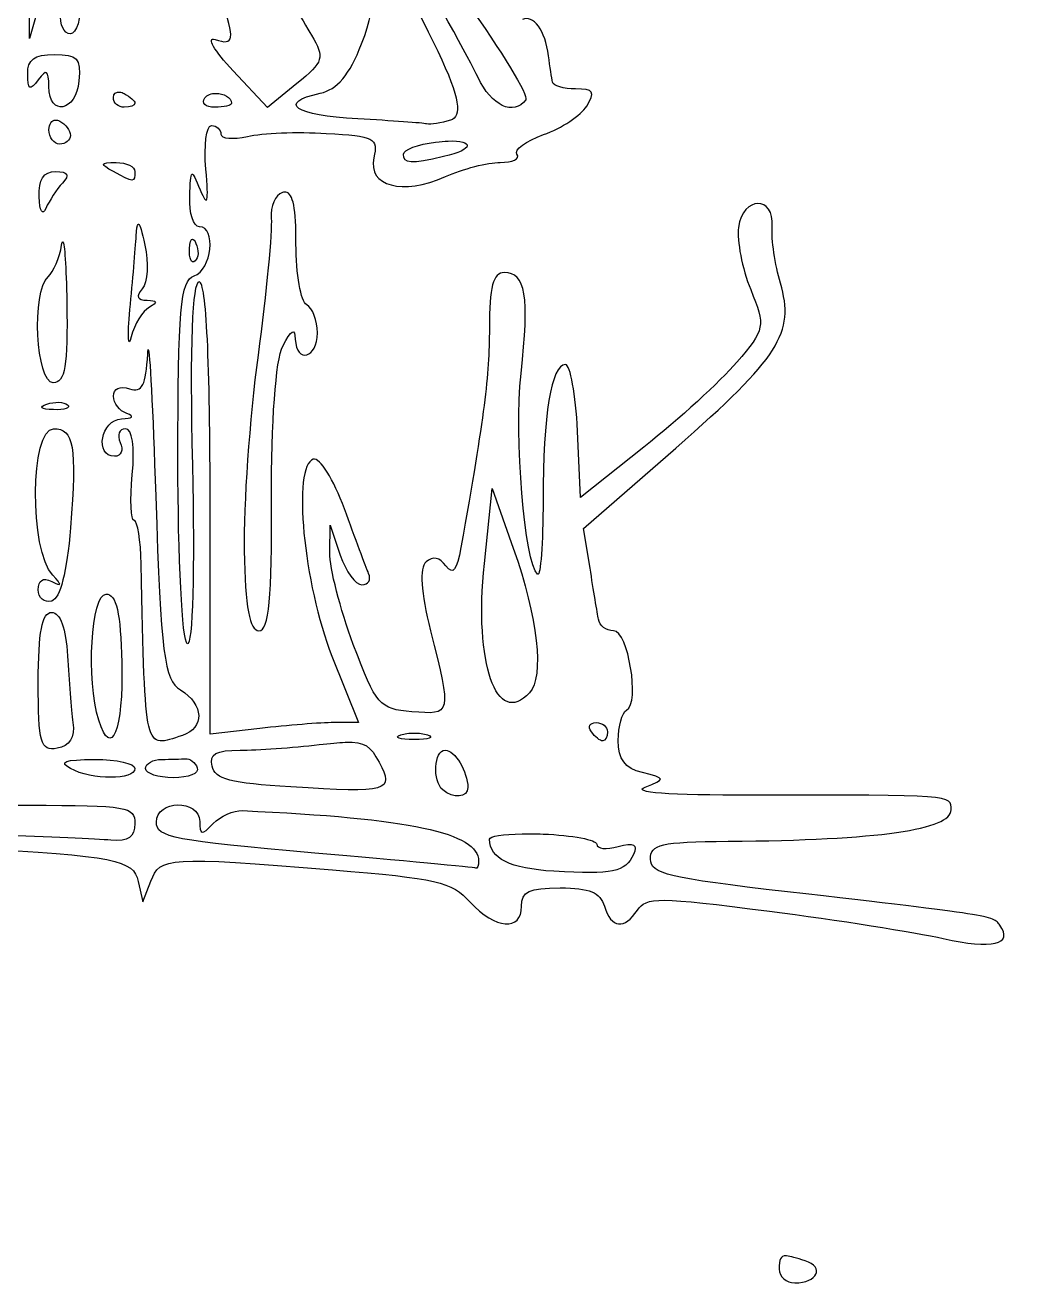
# Model space of a CAD drawing. Extents: x 26 to 243, y 4 to 296.
# Drawn here: x 217.51 to 242.97, y 40.16 to 72.55 of the extents above; entities that cross this region are included whole.
import ezdxf

# ---------------------------------------------------------------- set-up
doc = ezdxf.new("R2010")
doc.units = 0
doc.layers.add('Layer_1', color=7, linetype='CONTINUOUS')

msp = doc.modelspace()

# ---------------------------------------------------------------- linework, layer by layer
at = {"layer": 'Layer_1', "color": 7}
for points in [[(217.960993, 73.3877), (217.625303, 72.205344), (217.629715, 74.038135)], [(224.883706, 72.28637), (224.882603, 72.28637)], [(218.266919, 71.79138), (218.266919, 71.79138)], [(224.507778, 71.041177), (223.755368, 70.424367), (222.867361, 71.369701)], [(219.955291, 70.823446), (219.955291, 70.823446)], [(222.426389, 70.790925), (222.426389, 70.790925)], [(218.296132, 70.104662), (218.296132, 70.104662)], [(228.403768, 69.563369), (228.403768, 69.563369)], [(219.854969, 69.009397), (219.854969, 69.009397)], [(218.299439, 68.776231), (218.299439, 68.776231)], [(224.22776, 68.247064), (224.22776, 68.247064)], [(220.433194, 67.422448), (220.433194, 67.422448)], [(221.822258, 67.039354), (221.822258, 67.039354)], [(218.483547, 66.966594), (218.483547, 66.966594)], [(220.682343, 64.191774), (220.682343, 64.191774)], [(218.380468, 62.835233), (218.380468, 62.835233)], [(218.605365, 62.771293), (218.605365, 62.770743)], [(218.244869, 62.154482), (218.244869, 62.154482)], [(233.445183, 61.682093), (231.814136, 60.381774), (231.733107, 62.096054)], [(232.055568, 58.565521), (231.890756, 59.587473), (234.26098, 61.658942)], [(229.335322, 58.682378), (229.538719, 60.618248), (229.538719, 60.618248)], [(229.538719, 60.618248), (230.081116, 59.080907)], [(223.558585, 54.437468), (222.275908, 54.286987), (222.275908, 60.112782)], [(225.356098, 58.962947), (225.367122, 59.67236), (225.626193, 58.903415)], [(219.596451, 57.898551), (219.596451, 57.898551)], [(218.196363, 57.425609), (218.196363, 57.425609)], [(225.411219, 56.302232), (226.09142, 54.587952), (225.46634, 54.587952)], [(232.211564, 54.587952), (232.211564, 54.587952)], [(225.752973, 54.083037), (225.752973, 54.083037)], [(227.527886, 54.320611), (227.527886, 54.320611)], [(228.327701, 53.878538), (228.327701, 53.878538)], [(219.302101, 53.638206), (219.302101, 53.638206)], [(221.645316, 53.659703), (221.645316, 53.659703)], [(221.444673, 52.468528), (221.444673, 52.468528)], [(217.603807, 52.459709), (217.603807, 52.459709)], [(230.308768, 51.72549), (230.308768, 51.72549)], [(220.426029, 50.49628), (220.546744, 49.976483), (220.752348, 50.508957)], [(237.113521, 40.856077), (237.113521, 40.856077)]]:
    msp.add_lwpolyline(points, dxfattribs=at)
for points in [[(224.550772, 78.353597), (228.301364, 71.892704), (229.058727, 70.294748), (228.461093, 70.098597)], [(226.176307, 72.070295), (226.631362, 73.235449), (226.534918, 73.718227), (225.60635, 74.925038)], [(229.173264, 71.200478), (228.977091, 71.623182), (228.028712, 73.330539), (227.065967, 74.994493)], [(223.623629, 74.519896), (224.10891, 73.637145), (224.676132, 72.632081), (224.883706, 72.28637)], [(218.680329, 72.323302), (218.328172, 72.323302), (218.328172, 73.276061), (218.680329, 73.742131)], [(218.952631, 73.209657), (218.954889, 72.721921), (218.832419, 72.323302), (218.680329, 72.323302)], [(222.403238, 72.175578), (222.896026, 72.013836), (222.920207, 72.166011), (222.56805, 73.216272)], [(228.862379, 73.167764), (229.785189, 71.876315), (230.477373, 70.732282), (230.40027, 70.62556)], [(230.988966, 71.75941), (230.90746, 72.40194), (230.592551, 72.836418), (230.31428, 72.68931)], [(222.867361, 71.369701), (222.379032, 71.889416), (222.17032, 72.252021), (222.403238, 72.175578)], [(224.882603, 72.28637), (225.231429, 71.705396), (225.203202, 71.611021), (224.507778, 71.041177)], [(225.108603, 70.794233), (225.551664, 70.890338), (225.858919, 71.257698), (226.176307, 72.070295)], [(217.578452, 71.289222), (217.575234, 71.66889), (217.74334, 71.79138), (218.266919, 71.79138)], [(218.266919, 71.79138), (218.859896, 71.79138), (218.951531, 71.693517), (218.899715, 71.111733)], [(231.087634, 71.082517), (231.068245, 71.180065), (231.02382, 71.484458), (230.988966, 71.75941)], [(217.850751, 71.140946), (217.631493, 70.850745), (217.581838, 70.878104), (217.578452, 71.289222)], [(218.12305, 70.964006), (218.119635, 71.394263), (218.067498, 71.427785), (217.850751, 71.140946)], [(218.899715, 71.111733), (218.828707, 70.31476), (218.129259, 70.181732), (218.12305, 70.964006)], [(230.40027, 70.62556), (230.092761, 70.200017), (229.511056, 70.472722), (229.173264, 71.200478)], [(231.685702, 70.905025), (231.376217, 70.905025), (231.107107, 70.984967), (231.087634, 71.082517)], [(219.786067, 70.682335), (219.786067, 70.785636), (219.856143, 70.837701), (219.955291, 70.823446)], [(220.062778, 70.431532), (219.910716, 70.431532), (219.786067, 70.544596), (219.786067, 70.682335)], [(219.955291, 70.823446), (219.988339, 70.818704), (220.024762, 70.806597), (220.062778, 70.786514)], [(220.062778, 70.786514), (220.214839, 70.706129), (220.338938, 70.593618), (220.338938, 70.536262)], [(222.396623, 70.431532), (222.159556, 70.431532), (222.043701, 70.539677), (222.139205, 70.671861)], [(222.139205, 70.671861), (222.198387, 70.753762), (222.31, 70.790527), (222.426389, 70.790925)], [(222.426389, 70.790925), (222.620369, 70.79149), (222.827122, 70.69226), (222.827122, 70.536262)], [(226.075985, 70.133325), (224.460517, 70.220026), (223.979037, 70.549222), (225.108603, 70.794233)], [(231.972886, 70.464606), (232.199792, 70.827244), (232.148913, 70.905025), (231.685702, 70.905025)], [(220.338938, 70.536262), (220.338938, 70.478906), (220.214839, 70.431532), (220.062778, 70.431532)], [(222.827122, 70.536262), (222.827122, 70.478906), (222.63369, 70.431532), (222.396623, 70.431532)], [(230.860535, 69.72763), (231.320614, 69.890628), (231.821276, 70.222318), (231.972886, 70.464606)], [(218.126908, 69.85441), (218.126908, 70.006486), (218.196981, 70.100906), (218.296132, 70.104662)], [(218.296132, 70.104662), (218.329183, 70.105791), (218.365598, 70.097195), (218.403619, 70.077101)], [(218.403619, 70.077101), (218.55568, 69.996718), (218.680329, 69.830723), (218.680329, 69.708338)], [(222.166214, 68.835763), (222.111832, 69.453562), (222.176148, 69.95914), (222.309532, 69.95914)], [(222.309532, 69.95914), (222.44291, 69.95914), (222.552065, 69.861884), (222.552065, 69.743065)], [(227.850347, 70.003788), (227.748747, 70.028397), (226.950366, 70.086397), (226.075985, 70.133325)], [(228.461093, 70.098597), (228.227046, 70.021793), (227.951975, 69.979206), (227.850347, 70.003788)], [(218.403619, 69.485647), (218.251529, 69.485647), (218.126908, 69.651642), (218.126908, 69.85441)], [(218.680329, 69.708338), (218.680329, 69.585952), (218.55568, 69.485647), (218.403619, 69.485647)], [(222.552065, 69.743065), (222.552065, 69.624252), (222.860035, 69.597786), (223.236124, 69.684084)], [(223.236124, 69.684084), (223.61227, 69.770384), (224.526023, 69.804962), (225.2668, 69.761254)], [(225.2668, 69.761254), (226.506264, 69.688116), (226.603684, 69.637906), (226.491049, 69.13397)], [(230.175373, 69.222165), (230.092287, 69.337134), (230.400456, 69.564636), (230.860535, 69.72763)], [(227.251175, 69.222718), (227.251175, 69.33802), (227.624572, 69.479091), (228.080756, 69.536357)], [(228.080756, 69.536357), (228.20135, 69.551484), (228.308899, 69.56001), (228.403768, 69.563369)], [(228.403768, 69.563369), (229.067834, 69.586962), (229.089125, 69.34571), (228.288012, 69.162082)], [(219.786067, 68.776231), (219.431653, 68.972136), (219.441485, 69.006293), (219.854969, 69.009397)], [(219.854969, 69.009397), (220.121105, 69.011373), (220.338938, 68.906293), (220.338938, 68.776231)], [(226.491049, 69.13397), (226.326514, 68.397895), (227.2291, 68.158782), (228.331008, 68.646146)], [(228.288012, 69.162082), (227.437902, 68.967228), (227.251175, 68.978186), (227.251175, 69.222718)], [(228.331008, 68.646146), (228.787246, 68.847941), (229.422559, 69.013255), (229.74322, 69.013255)], [(229.74322, 69.013255), (230.063881, 69.013255), (230.258459, 69.107196), (230.175373, 69.222165)], [(217.872248, 68.12635), (217.857149, 68.57624), (217.989108, 68.776234), (218.299439, 68.776231)], [(218.299439, 68.776231), (218.619705, 68.776231), (218.669771, 68.691816), (218.474727, 68.480781)], [(220.338938, 68.776231), (220.338938, 68.487825), (220.307868, 68.487825), (219.786067, 68.776231)], [(221.750049, 68.12635), (221.776578, 68.866153), (221.786831, 68.87292), (222.021245, 68.303842)], [(222.021245, 68.303842), (222.209064, 67.847839), (222.24247, 67.969358), (222.166214, 68.835763)], [(218.474727, 68.480781), (218.324444, 68.318204), (218.132556, 68.025441), (218.048086, 67.830346)], [(218.048086, 67.830346), (217.960598, 67.628174), (217.884666, 67.755699), (217.872248, 68.12635)], [(221.999198, 67.357954), (221.847136, 67.357954), (221.734809, 67.703648), (221.750049, 68.12635)], [(224.140669, 68.239899), (223.950592, 68.183384), (223.818975, 67.882168), (223.848524, 67.570174)], [(224.22776, 68.247064), (224.201118, 68.251778), (224.172111, 68.249325), (224.140669, 68.239899)], [(224.486281, 66.918086), (224.486281, 67.825323), (224.41428, 68.214129), (224.22776, 68.247064)], [(236.746409, 67.357954), (236.807934, 68.169925), (235.988764, 68.150144), (235.878246, 67.337011)], [(220.373112, 67.121483), (220.384401, 67.293608), (220.398597, 67.393433), (220.419414, 67.417486)], [(220.419414, 67.417486), (220.423751, 67.422499), (220.428239, 67.424071), (220.433194, 67.422448)], [(220.433194, 67.422448), (220.467885, 67.411094), (220.518728, 67.236432), (220.597456, 66.885012)], [(223.848524, 67.570174), (223.878044, 67.258183), (223.725142, 65.672588), (223.508423, 64.046805)], [(220.212708, 65.229163), (220.279426, 65.944509), (220.351663, 66.796326), (220.373112, 67.121483)], [(221.743434, 66.786344), (221.751731, 66.958522), (221.780357, 67.044784), (221.822258, 67.039354)], [(221.822258, 67.039354), (221.847402, 67.036108), (221.877359, 66.999851), (221.910453, 66.929109)], [(221.860841, 66.089608), (222.318436, 66.239798), (222.440424, 67.357954), (221.999198, 67.357954)], [(235.878246, 67.337011), (235.832526, 67.000379), (235.97397, 66.281333), (236.192438, 65.739037)], [(236.956975, 65.902746), (236.8164, 66.377805), (236.721856, 67.032798), (236.746409, 67.357954)], [(218.103758, 66.068664), (218.24295, 66.192221), (218.400257, 66.559855), (218.453231, 66.885012)], [(218.453231, 66.885012), (218.463162, 66.945978), (218.473438, 66.971843), (218.483547, 66.966594)], [(218.483547, 66.966594), (218.527368, 66.943847), (218.569563, 66.331315), (218.586073, 65.406653)], [(220.597456, 66.885012), (220.699423, 66.429793), (220.667504, 65.924215), (220.526901, 65.761635)], [(221.888403, 66.47546), (221.796539, 66.39688), (221.731298, 66.53706), (221.743434, 66.786344)], [(221.910453, 66.929109), (221.990404, 66.758404), (221.98026, 66.554039), (221.888403, 66.47546)], [(224.762438, 65.347674), (224.610349, 65.428057), (224.486281, 66.134546), (224.486281, 66.918086)], [(218.237153, 63.337391), (217.789718, 63.337391), (217.674893, 65.687961), (218.103758, 66.068664)], [(221.446327, 61.349158), (221.446327, 65.224143), (221.511845, 65.975063), (221.860841, 66.089608)], [(229.846849, 66.175598), (229.563301, 66.175598), (229.464306, 65.804936), (229.464306, 64.74299)], [(230.280103, 63.574966), (230.499164, 65.577516), (230.399582, 66.175598), (229.846849, 66.175598)], [(220.526901, 65.761635), (220.354802, 65.562671), (220.395512, 65.464867), (220.650923, 65.462327)], [(221.993686, 65.939127), (221.807422, 65.939127), (221.748384, 64.331107), (221.820605, 61.213559)], [(222.275908, 60.112782), (222.275908, 63.917767), (222.178005, 65.939127), (221.993686, 65.939127)], [(234.26098, 61.658942), (236.927472, 63.989579), (237.33377, 64.629342), (236.956975, 65.902746)], [(220.650923, 65.462327), (220.916889, 65.459787), (220.935361, 65.406605), (220.712659, 65.284835)], [(236.192438, 65.739037), (236.576712, 64.785053), (236.564833, 64.723887), (235.832495, 63.867661)], [(218.586073, 65.406653), (218.615057, 63.777841), (218.541191, 63.337391), (218.237153, 63.337391)], [(220.243025, 64.519747), (220.159656, 64.194593), (220.145991, 64.513823), (220.212708, 65.229163)], [(220.712659, 65.284835), (220.537907, 65.18928), (220.326393, 64.844904), (220.243025, 64.519747)], [(225.039149, 64.623927), (225.039149, 64.941407), (224.9145, 65.267292), (224.762438, 65.347674)], [(224.145077, 64.283276), (224.366283, 64.710411), (224.455942, 64.75976), (224.468642, 64.460768)], [(224.468642, 64.460768), (224.495876, 63.817917), (225.039149, 63.973277), (225.039149, 64.623927)], [(229.464306, 64.74299), (229.464306, 63.482744), (229.347299, 62.578402), (228.733945, 59.097443)], [(220.668562, 64.080429), (220.672203, 64.151264), (220.67684, 64.187608), (220.682343, 64.191774)], [(220.682343, 64.191774), (220.720875, 64.220939), (220.801489, 62.6779), (220.87582, 60.420912)], [(223.856242, 60.322245), (223.845828, 62.307342), (223.964737, 63.935011), (224.145077, 64.283276)], [(220.200581, 63.185807), (220.525871, 63.079045), (220.627047, 63.272316), (220.668562, 64.080429)], [(223.508423, 64.046805), (223.291677, 62.421024), (223.131992, 60.159973), (223.153441, 59.021926)], [(231.422222, 63.810334), (231.06095, 63.810334), (230.846754, 62.509075), (230.846754, 60.312872)], [(231.733107, 62.096054), (231.688431, 63.039009), (231.54863, 63.810334), (231.422222, 63.810334)], [(235.832495, 63.867661), (235.416189, 63.380932), (234.342085, 62.397436), (233.445183, 61.682093)], [(230.706193, 58.412834), (230.370913, 58.699611), (230.10256, 61.951923), (230.280103, 63.574966)], [(219.786067, 62.994536), (219.786067, 63.188547), (219.954935, 63.266429), (220.200581, 63.185807)], [(218.075095, 62.789482), (218.174889, 62.823642), (218.284417, 62.838614), (218.380468, 62.835233)], [(218.380468, 62.835233), (218.47652, 62.831847), (218.559434, 62.810567), (218.605365, 62.771293)], [(220.13168, 62.547499), (219.941603, 62.613099), (219.786067, 62.814363), (219.786067, 62.994536)], [(218.242114, 62.64672), (217.920014, 62.658063), (217.854538, 62.713993), (218.075095, 62.789482)], [(218.605365, 62.770743), (218.697229, 62.692163), (218.533565, 62.636447), (218.242114, 62.64672)], [(219.993326, 62.409696), (220.282378, 62.420843), (220.338125, 62.476244), (220.13168, 62.547499)], [(219.815833, 61.445069), (219.292537, 61.445069), (219.466276, 62.389347), (219.993326, 62.409696)], [(218.222822, 58.384721), (217.620475, 59.028247), (217.638576, 62.154482), (218.244869, 62.154482)], [(218.244869, 62.154482), (218.770367, 62.154482), (218.844498, 61.722465), (218.680329, 59.602358)], [(220.092544, 62.154482), (219.933653, 62.154482), (219.874911, 61.995145), (219.962456, 61.800053)], [(220.271137, 60.972126), (220.338673, 61.696802), (220.269726, 62.154482), (220.092544, 62.154482)], [(219.962456, 61.800053), (220.049973, 61.604962), (219.984187, 61.445069), (219.815833, 61.445069)], [(221.688313, 56.616424), (221.555217, 56.686777), (221.446327, 58.816533), (221.446327, 61.349158)], [(221.820605, 61.213559), (221.882383, 58.545836), (221.824951, 56.544204), (221.688313, 56.616424)], [(224.930561, 61.370105), (224.387732, 61.20663), (224.677441, 58.151696), (225.411219, 56.302232)], [(225.732577, 60.09404), (225.458455, 60.848397), (225.09865, 61.420724), (224.930561, 61.370105)], [(220.319092, 59.78977), (220.232055, 59.789753), (220.210515, 60.321813), (220.271137, 60.972126)], [(220.87582, 60.420912), (221.010807, 56.321832), (221.091246, 55.692725), (221.514128, 55.428554)], [(223.533231, 56.952664), (223.788187, 56.952664), (223.869507, 57.801159), (223.856242, 60.322245)], [(230.846754, 60.312872), (230.846754, 59.201918), (230.783353, 58.346833), (230.706193, 58.412834)], [(226.356003, 58.430472), (226.28652, 58.593049), (226.005938, 59.34174), (225.732577, 60.09404)], [(218.680329, 59.602358), (218.592953, 58.474053), (218.414775, 57.780983), (218.196363, 57.719405)], [(220.502096, 58.666393), (220.488521, 59.284214), (220.406101, 59.789787), (220.319092, 59.78977)], [(223.153441, 59.021926), (223.181127, 57.557872), (223.2921, 56.952664), (223.533231, 56.952664)], [(225.962436, 56.598232), (225.622668, 57.50867), (225.350172, 58.572758), (225.356098, 58.962947)], [(228.733945, 59.097443), (228.629834, 58.506531), (228.525132, 58.377305), (228.348094, 58.622296)], [(230.081116, 59.080907), (230.71431, 57.28673), (230.883166, 55.774838), (230.497284, 55.356344)], [(221.56043, 54.257775), (220.565145, 53.931105), (220.610385, 53.743808), (220.502096, 58.666393)], [(225.626193, 58.903415), (225.768885, 58.480711), (226.020023, 58.135022), (226.184023, 58.135022)], [(227.834912, 58.724271), (227.658806, 58.571459), (227.699409, 57.954451), (227.951769, 56.952664)], [(228.348094, 58.622296), (228.187848, 58.844041), (228.013023, 58.878856), (227.834912, 58.724271)], [(230.497284, 55.356344), (229.650843, 54.438363), (229.065658, 56.11369), (229.335322, 58.682378)], [(217.850751, 58.010447), (217.850751, 58.258204), (217.975891, 58.334836), (218.196363, 58.221563)], [(218.196363, 58.221563), (218.463345, 58.084313), (218.469554, 58.121191), (218.222822, 58.384721)], [(226.184023, 58.135022), (226.347909, 58.135022), (226.425514, 58.267893), (226.356003, 58.430472)], [(232.271093, 57.248117), (232.243351, 57.410696), (232.14619, 58.003555), (232.055568, 58.565521)], [(218.196363, 57.719405), (218.006287, 57.66582), (217.850751, 57.796836), (217.850751, 58.010447)], [(219.406281, 54.649688), (219.081076, 55.687541), (219.210512, 57.898551), (219.596451, 57.898551)], [(219.596451, 57.898551), (219.860526, 57.898551), (219.97158, 57.416078), (220.002145, 56.134109)], [(217.850751, 55.634709), (217.850751, 56.909865), (217.950265, 57.425725), (218.196363, 57.425609)], [(218.196363, 57.425609), (218.415368, 57.425516), (218.56512, 57.013957), (218.605365, 56.302232)], [(232.660802, 56.952664), (232.474, 56.952664), (232.298751, 57.08554), (232.271093, 57.248117)], [(227.951769, 56.952664), (228.496684, 54.789673), (228.495138, 54.783035), (227.469457, 54.86852)], [(232.998699, 54.910964), (233.346735, 55.094944), (233.039291, 56.952664), (232.660802, 56.952664)], [(227.469457, 54.86852), (226.631003, 54.938424), (226.545055, 55.036987), (225.962436, 56.598232)], [(218.605365, 56.302232), (218.640333, 55.684529), (218.702628, 54.916205), (218.743719, 54.595118)], [(220.002145, 56.134109), (220.043604, 54.395575), (219.730357, 53.615524), (219.406281, 54.649688)], [(218.334717, 53.927594), (217.907884, 53.853624), (217.850751, 54.054778), (217.850751, 55.634709)], [(221.514128, 55.428554), (222.116701, 55.052131), (222.140481, 54.448164), (221.56043, 54.257775)], [(232.78207, 54.128788), (232.78207, 54.496131), (232.879544, 54.847992), (232.998699, 54.910964)], [(218.743719, 54.595118), (218.794773, 54.195942), (218.665538, 53.984916), (218.334717, 53.927594)], [(225.46634, 54.587952), (225.122509, 54.587952), (224.264113, 54.520162), (223.558585, 54.437468)], [(232.089743, 54.351481), (231.995763, 54.481543), (232.050528, 54.587952), (232.211564, 54.587952)], [(232.211564, 54.587952), (232.372597, 54.587952), (232.504257, 54.481543), (232.504257, 54.351481)], [(225.081042, 54.021854), (225.36049, 54.05462), (225.578605, 54.076833), (225.752973, 54.083037)], [(225.752973, 54.083037), (226.276075, 54.101663), (226.406343, 53.977121), (226.623894, 53.568754)], [(227.527886, 54.151941), (227.147704, 54.151941), (226.992169, 54.205953), (227.182274, 54.271553)], [(227.182274, 54.271553), (227.277312, 54.30435), (227.402607, 54.320611), (227.527886, 54.320611)], [(227.527886, 54.320611), (227.653164, 54.320611), (227.77846, 54.304355), (227.873498, 54.271553)], [(227.873498, 54.271553), (228.063603, 54.205953), (227.908039, 54.151941), (227.527886, 54.151941)], [(232.382438, 54.11501), (232.315382, 54.11501), (232.183723, 54.221419), (232.089743, 54.351481)], [(232.504257, 54.351481), (232.504257, 54.221419), (232.449494, 54.11501), (232.382438, 54.11501)], [(233.404393, 53.300863), (232.950156, 53.417399), (232.78207, 53.641099), (232.78207, 54.128788)], [(222.326067, 53.464575), (222.255427, 53.782543), (222.421622, 53.878538), (223.044853, 53.878538)], [(223.044853, 53.878538), (223.490962, 53.878538), (224.407349, 53.942894), (225.081042, 54.021854)], [(228.264861, 52.853829), (227.992573, 53.086713), (228.04116, 53.878538), (228.327701, 53.878538)], [(228.327701, 53.878538), (228.574645, 53.878538), (228.910334, 53.322535), (228.910334, 52.913358)], [(218.680329, 53.405593), (218.371832, 53.576118), (218.530873, 53.635666), (219.302101, 53.638206)], [(219.302101, 53.638206), (219.872331, 53.640182), (220.338938, 53.535655), (220.338938, 53.405593)], [(220.615645, 53.405593), (220.615645, 53.535655), (220.802067, 53.642067), (221.030159, 53.642064)], [(221.030159, 53.642064), (221.258251, 53.642064), (221.535052, 53.649998), (221.645316, 53.659703)], [(221.645316, 53.659703), (221.755552, 53.669468), (221.89068, 53.563037), (221.945177, 53.423232)], [(224.350682, 52.932101), (222.796032, 53.027565), (222.40001, 53.131711), (222.326067, 53.464575)], [(226.623894, 53.568754), (227.023944, 52.817772), (226.877304, 52.776921), (224.350682, 52.932101)], [(220.338938, 53.405593), (220.338938, 53.104392), (219.225244, 53.104392), (218.680329, 53.405593)], [(221.33002, 53.169122), (220.937195, 53.169122), (220.615645, 53.275531), (220.615645, 53.405593)], [(221.945177, 53.423232), (221.999675, 53.283402), (221.722874, 53.169122), (221.33002, 53.169122)], [(233.473295, 52.928793), (234.011267, 53.135969), (234.00959, 53.14559), (233.404393, 53.300863)], [(228.910334, 52.913358), (228.910334, 52.660467), (228.531759, 52.625534), (228.264861, 52.853829)], [(236.238189, 52.71878), (234.048483, 52.716522), (233.108353, 52.788229), (233.473295, 52.928793)], [(220.891806, 52.022044), (220.891806, 52.311926), (221.167545, 52.462582), (221.444673, 52.468528)], [(221.444673, 52.468528), (221.721801, 52.474483), (222.000705, 52.335503), (222.006914, 52.045748)], [(241.352917, 52.346159), (241.352917, 52.730755), (241.439009, 52.723973), (236.238189, 52.71878)], [(214.713786, 52.114096), (214.835167, 52.384674), (215.460555, 52.459709), (217.603807, 52.459709)], [(217.603807, 52.459709), (220.154757, 52.459709), (220.338938, 52.427843), (220.338938, 51.986766)], [(222.352526, 51.986766), (222.537776, 52.181861), (222.87574, 52.332615), (223.103832, 52.322455)], [(223.103832, 52.322455), (227.423582, 52.127598), (229.186494, 51.751317), (229.186492, 51.023793)], [(235.615869, 51.532013), (239.514626, 51.567438), (241.352917, 51.828414), (241.352917, 52.346159)], [(220.338938, 51.986766), (220.338938, 51.639689), (220.173688, 51.526473), (219.717166, 51.561779)], [(224.970247, 51.230498), (221.334717, 51.545817), (220.891806, 51.631807), (220.891806, 52.022044)], [(222.006914, 52.045748), (222.014618, 51.683843), (222.05797, 51.676556), (222.352526, 51.986766)], [(219.717166, 51.561779), (219.374999, 51.588251), (218.074042, 51.645963), (216.826592, 51.689662)], [(229.467063, 51.584379), (229.46537, 51.662366), (229.813683, 51.716039), (230.308768, 51.72549)], [(231.126769, 50.760313), (229.993706, 50.830095), (229.478352, 51.085933), (229.467063, 51.584379)], [(230.308768, 51.72549), (230.473795, 51.728651), (230.655566, 51.726904), (230.845651, 51.719426)], [(230.845651, 51.719426), (231.605986, 51.68975), (232.228099, 51.570985), (232.228099, 51.455395)], [(232.779313, 51.39476), (233.192995, 51.507065), (233.290807, 51.456538), (233.17233, 51.192466)], [(233.611649, 51.075056), (233.611649, 51.460111), (233.855791, 51.515926), (235.615869, 51.532013)], [(216.035049, 51.367201), (219.851989, 51.148933), (220.295106, 51.061035), (220.426029, 50.49628)], [(229.11759, 50.840238), (229.079575, 50.860163), (227.213236, 51.035971), (224.970247, 51.230498)], [(233.17233, 51.192466), (232.968312, 50.737792), (232.635501, 50.6674), (231.126769, 50.760313)], [(232.228099, 51.455395), (232.228099, 51.339803), (232.47615, 51.312467), (232.779313, 51.39476)], [(220.752348, 50.508957), (220.992773, 51.131226), (221.165812, 51.141423), (225.422796, 50.796141)], [(229.186492, 51.023793), (229.186492, 50.903027), (229.155605, 50.82037), (229.11759, 50.840238)], [(237.136672, 50.231146), (234.058612, 50.585318), (233.611649, 50.692173), (233.611649, 51.075056)], [(225.422796, 50.796141), (228.116692, 50.577659), (228.487204, 50.491169), (228.967659, 49.968767)], [(230.293884, 49.858526), (230.293884, 50.243742), (230.477901, 50.331468), (231.287173, 50.331468)], [(231.287173, 50.331468), (232.048214, 50.331468), (232.314663, 50.22078), (232.425435, 49.858526)], [(242.604174, 49.376211), (242.427108, 49.621227), (242.39949, 49.625622), (237.136672, 50.231146)], [(228.967659, 49.968767), (229.615134, 49.264747), (230.293884, 49.208472), (230.293884, 49.858526)], [(233.27651, 49.760408), (233.500114, 50.102112), (233.801903, 50.099707), (236.676957, 49.732296)], [(232.425435, 49.858526), (232.599425, 49.289419), (232.942415, 49.249781), (233.27651, 49.760408)], [(236.676957, 49.732296), (238.412342, 49.510503), (240.424445, 49.193475), (241.147865, 49.027844)], [(241.147865, 49.027844), (242.405673, 48.739887), (242.966971, 48.874123), (242.604174, 49.376211)], [(237.113521, 40.856077), (236.948193, 40.865757), (236.928313, 40.765721), (236.928313, 40.51708)], [(237.595283, 40.729297), (237.364194, 40.805144), (237.212719, 40.850263), (237.113521, 40.856077)], [(236.928313, 40.51708), (236.928313, 40.321986), (237.107171, 40.162648), (237.326289, 40.162648)], [(237.326289, 40.162648), (237.911222, 40.162648), (238.10142, 40.563173), (237.595283, 40.729297)]]:
    msp.add_open_spline(points, degree=3, dxfattribs=at)

doc.saveas('drawing.dxf')
